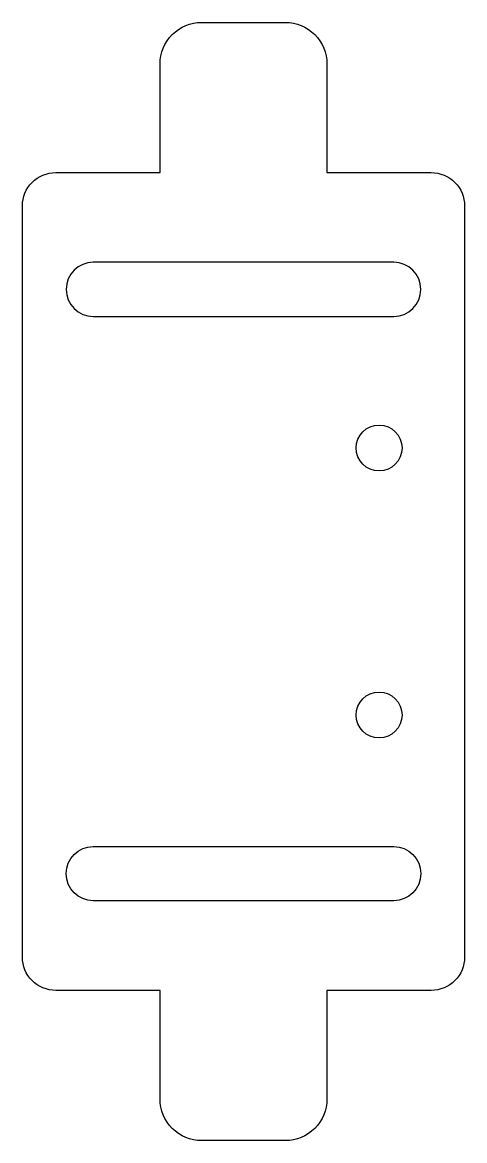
# Model space of a CAD drawing. Header units: millimetres. Extents: x -167 to -114, y -172 to -38.
import ezdxf

# ---------------------------------------------------------------- set-up
doc = ezdxf.new("R2010")
doc.units = ezdxf.units.MM
doc.header["$MEASUREMENT"] = 0

msp = doc.modelspace()

# ---------------------------------------------------------------- linework, layer by layer
for points in [[(-130, -43), (-130, -56), (-117.5, -56, -0.414214), (-113.5, -60), (-113.5, -150, -0.414214), (-117.5, -154), (-130, -154), (-130, -167, -0.414214), (-135, -172), (-145, -172, -0.414214), (-150, -167), (-150, -154), (-162.5, -154, -0.414214), (-166.5, -150), (-166.5, -60, -0.414214), (-162.5, -56), (-150, -56), (-150, -43, -0.414214), (-145, -38), (-135, -38, -0.414214)], [(-122, -66.75), (-158, -66.75, 1), (-158, -73.25), (-122, -73.25, 1)], [(-122, -136.75, -1), (-122, -143.25), (-158, -143.25, -1), (-158, -136.75)]]:
    msp.add_lwpolyline(points, format="xyb", close=True)
for centre in [(-123.75, -89), (-123.75, -121)]:
    msp.add_circle(centre, 2.75)

doc.saveas('drawing.dxf')
